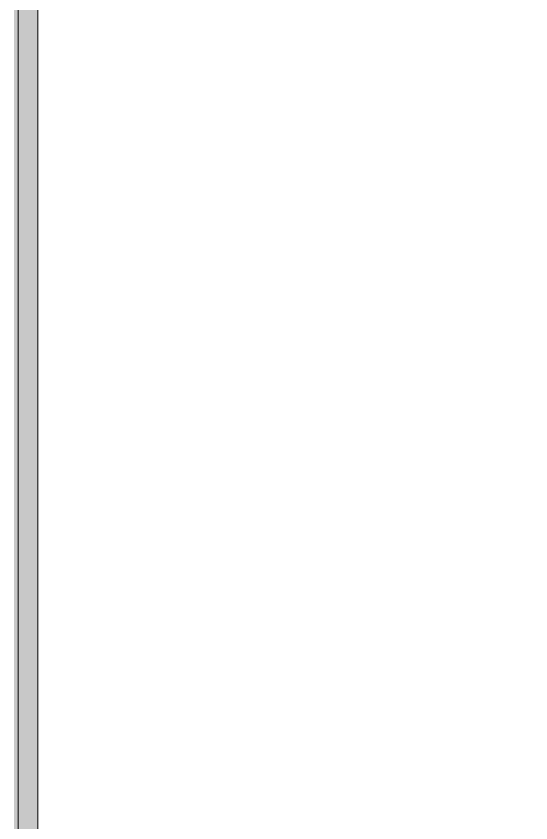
# Model space of a CAD drawing. Header units: millimetres. Extents: x -48147 to 1436659, y -488302 to 18123.
# Drawn here: x 1424002 to 1424393, y -482444 to -481830 of the extents above; entities that cross this region are included whole.
import ezdxf

# ---------------------------------------------------------------- set-up
doc = ezdxf.new("R2010")
doc.units = ezdxf.units.MM
doc.header["$MEASUREMENT"] = 0
doc.linetypes.add('Wipeout_Contour', pattern=[1000, 0, -1000])
doc.layers.add('A-25-M_Wall_Int', color=7, linetype='Continuous')
doc.layers.add('New_A-25-M_Wall_Int', color=7, linetype='Continuous')
doc.layers.add('New_A-25-M_Wall_Int_Pen_No__1', color=7, linetype='Continuous', lineweight=13)
doc.layers.add('New_A-25-M_Wall_Int_Pen_No__107', color=7, linetype='Continuous', lineweight=15, true_color=0xa6a6a6)

# ---------------------------------------------------------------- blocks, each defined once
blk = doc.blocks.new('Section Elem_409_2', base_point=(1424163.9, -483032.8))
at = {"color": 254, "linetype": 'Wipeout_Contour', "lineweight": 0, "ltscale": 21049025.50565027}
blk.add_wipeout([(1424018.6, -483032.8), (1425394.15, -483032.8), (1425394.15, -480032.8), (1424020.6, -480032.8), (1424020.6, -480007.8), (1425394.15, -480007.8), (1425394.15, -479961.1), (1424630.71, -479961.1), (1424630.71, -479947.9), (1424668.5, -479947.9), (1424672.4, -479944.18), (1424674.02, -479935.2), (1424674.02, -479894.8), (1424018.6, -479894.8)], dxfattribs=at).dxf.layer = 'A-25-M_Wall_Int'
blk = doc.blocks.new('Section Elem_410_2', base_point=(1424163.9, -483032.8))
at = {"layer": 'New_A-25-M_Wall_Int_Pen_No__107', "linetype": 'Continuous', "lineweight": 0, "true_color": 0x535353}
blk.add_hatch(color=251, dxfattribs=at).paths.add_polyline_path([(1424000.6, -483032.8), (1424003.6, -483032.8), (1424003.6, -479432.8), (1424000.6, -479432.8)])
at = {"layer": 'New_A-25-M_Wall_Int_Pen_No__107', "linetype": 'Continuous'}
blk.add_hatch(color=256, dxfattribs=at).paths.add_polyline_path([(1424003.6, -483032.8), (1424018.6, -483032.8), (1424018.6, -479432.8), (1424003.6, -479432.8)])
at = {"layer": 'New_A-25-M_Wall_Int_Pen_No__1', "linetype": 'Continuous'}
for p, q in [((1424003.6, -479432.8), (1424003.6, -483032.8)), ((1424018.6, -479432.8), (1424018.6, -483032.8))]:
    blk.add_line(p, q, dxfattribs=at)

msp = doc.modelspace()

# ---------------------------------------------------------------- block references
at = {"layer": 'A-25-M_Wall_Int'}
msp.add_blockref('Section Elem_409_2', (1424163.9, -483032.8), dxfattribs=at)

# ---------------------------------------------------------------- next in the draw order: block references
at = {"layer": 'New_A-25-M_Wall_Int'}
msp.add_blockref('Section Elem_410_2', (1424163.9, -483032.8), dxfattribs=at)

doc.saveas('drawing.dxf')
